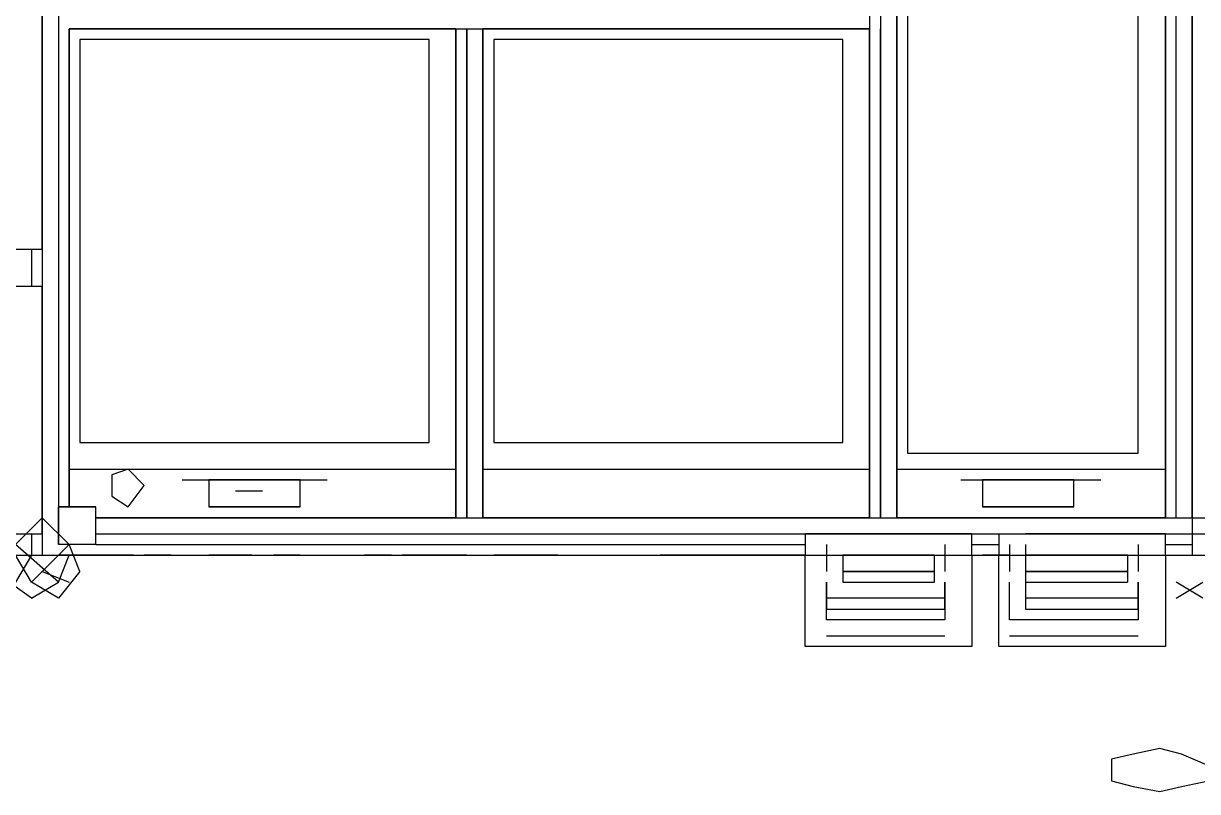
# Model space of a CAD drawing. Header units: millimetres. Extents: x 5 to 415, y 48 to 251.
# Drawn here: x 263.411 to 267.264, y 190.712 to 193.234 of the extents above; entities that cross this region are included whole.
import ezdxf

# ---------------------------------------------------------------- set-up
doc = ezdxf.new("R2010")
doc.units = ezdxf.units.MM
doc.layers.add('P', color=7, linetype='Continuous')

msp = doc.modelspace()

# ---------------------------------------------------------------- linework, layer by layer
at = {"layer": 'P'}
for points in [[(263.472, 194.874), (263.472, 191.611)], [(263.472, 194.874), (263.472, 191.611)], [(263.472, 194.874), (263.472, 191.611)], [(263.472, 194.874), (263.472, 191.611)], [(263.472, 194.874), (263.472, 191.611)], [(263.472, 194.874), (263.472, 191.611)], [(263.525, 194.874), (263.525, 191.611)], [(263.525, 194.874), (263.525, 191.647)], [(263.525, 194.874), (263.525, 191.647)], [(263.525, 194.874), (263.525, 191.611)], [(263.525, 194.874), (263.525, 191.647)], [(263.525, 194.874), (263.525, 191.611)], [(263.525, 194.874), (263.525, 191.647)], [(263.525, 194.874), (263.525, 191.647)], [(263.525, 194.874), (263.525, 191.611)], [(263.525, 194.874), (263.525, 191.647)], [(263.525, 194.874), (263.525, 191.611)], [(263.525, 194.874), (263.525, 191.647)], [(263.525, 194.874), (263.525, 191.647)], [(263.525, 194.874), (263.525, 191.611)], [(263.525, 194.874), (263.525, 191.647)], [(266.224, 194.874), (266.224, 191.611)], [(266.224, 194.874), (266.224, 191.611)], [(266.224, 194.874), (266.224, 191.611)], [(266.224, 194.874), (266.224, 191.611)], [(266.224, 194.874), (266.224, 191.611)], [(266.224, 194.874), (266.224, 191.611)], [(266.224, 194.874), (266.224, 191.611)], [(266.224, 194.874), (266.224, 191.611)], [(266.224, 194.874), (266.224, 191.611)], [(266.224, 194.874), (266.224, 191.611)], [(266.224, 194.874), (266.224, 191.611)], [(266.224, 194.874), (266.224, 191.611)], [(266.224, 194.874), (266.224, 191.611)], [(266.224, 194.874), (266.224, 191.611)], [(266.224, 194.874), (266.224, 191.611)], [(267.247, 194.874), (267.247, 191.611)], [(267.247, 194.874), (267.247, 191.611)], [(267.247, 194.874), (267.247, 191.611)], [(267.247, 194.874), (267.247, 191.611)], [(267.247, 194.874), (267.247, 191.611)], [(267.247, 194.874), (267.247, 191.611)], [(266.224, 193.887), (266.224, 191.611)], [(266.224, 193.887), (266.224, 191.611)], [(266.224, 193.887), (266.224, 191.611)], [(266.277, 193.887), (266.277, 191.611)], [(266.277, 193.887), (266.277, 191.611)], [(266.277, 191.611), (266.277, 193.887)], [(266.277, 193.887), (266.277, 191.611)], [(266.277, 193.887), (266.277, 191.611)], [(266.277, 191.611), (266.277, 193.887)], [(266.277, 193.887), (266.277, 191.611)], [(266.277, 193.887), (266.277, 191.611)], [(266.277, 191.611), (266.277, 193.887)], [(267.159, 191.611), (267.159, 193.887)], [(267.159, 191.611), (267.159, 193.887)], [(267.159, 193.887), (267.159, 191.611)], [(267.159, 191.611), (267.159, 193.887)], [(267.159, 191.611), (267.159, 193.887)], [(267.159, 193.887), (267.159, 191.611)], [(267.159, 191.611), (267.159, 193.887)], [(267.159, 191.611), (267.159, 193.887)], [(267.159, 193.887), (267.159, 191.611)], [(267.194, 191.611), (267.194, 193.887)], [(267.194, 191.611), (267.194, 193.887)], [(267.194, 191.611), (267.194, 193.887)], [(267.194, 191.611), (267.194, 193.887)], [(267.194, 191.611), (267.194, 193.887)], [(267.194, 191.611), (267.194, 193.887)], [(267.194, 191.611), (267.194, 193.887)], [(267.194, 191.611), (267.194, 193.887)], [(267.194, 191.611), (267.194, 193.887)], [(267.194, 191.611), (267.194, 193.887)], [(267.194, 191.611), (267.194, 193.887)], [(267.194, 191.611), (267.194, 193.887)], [(267.194, 191.611), (267.194, 193.887)], [(267.194, 191.611), (267.194, 193.887)], [(267.194, 191.611), (267.194, 193.887)], [(267.194, 191.611), (267.194, 193.887)], [(267.194, 191.611), (267.194, 193.887)], [(267.194, 191.611), (267.194, 193.887)], [(267.247, 193.887), (267.247, 191.611)], [(267.247, 191.611), (267.247, 193.887)], [(267.247, 193.887), (267.247, 191.611)], [(267.247, 191.611), (267.247, 193.887)], [(267.247, 193.887), (267.247, 191.611)], [(267.247, 191.611), (267.247, 193.887)], [(266.277, 193.675), (266.277, 191.77)], [(266.277, 193.675), (266.277, 191.77)], [(266.277, 193.675), (266.277, 191.77)], [(267.159, 191.77), (267.159, 193.675)], [(267.159, 191.77), (267.159, 193.675)], [(267.159, 191.77), (267.159, 193.675)], [(266.312, 193.64), (266.312, 191.823)], [(266.312, 193.64), (266.312, 191.823)], [(266.312, 193.64), (266.312, 191.823)], [(267.07, 191.823), (267.07, 193.64)], [(267.07, 191.823), (267.07, 193.64)], [(267.07, 191.823), (267.07, 193.64)], [(263.472, 193.34), (263.472, 191.488)], [(263.472, 193.34), (263.472, 191.488)], [(263.472, 193.34), (263.472, 191.488)], [(263.472, 193.34), (263.472, 191.488)], [(263.472, 193.34), (263.472, 191.488)], [(263.472, 193.34), (263.472, 191.488)], [(263.525, 193.34), (263.525, 193.216)], [(263.525, 193.34), (263.525, 193.216)], [(263.525, 193.34), (263.525, 193.216)], [(266.188, 193.34), (266.188, 193.216)], [(266.188, 193.34), (266.188, 193.216)], [(266.188, 193.34), (266.188, 193.216)], [(266.188, 193.34), (266.188, 193.216)], [(266.188, 193.34), (266.188, 193.216)], [(266.188, 193.34), (266.188, 193.216)], [(263.472, 192.493), (263.472, 193.305)], [(263.472, 192.493), (263.472, 193.305)], [(263.472, 192.493), (263.472, 193.305)], [(263.525, 193.216), (263.525, 191.647)], [(263.525, 193.216), (263.525, 191.647)], [(263.525, 193.216), (263.525, 191.647)], [(264.83, 193.216), (263.56, 193.216)], [(264.83, 193.216), (263.56, 193.216)], [(263.56, 193.216), (263.56, 191.647)], [(263.56, 193.216), (264.83, 193.216)], [(263.56, 193.216), (263.56, 191.77)], [(264.83, 193.216), (263.56, 193.216)], [(263.56, 193.216), (263.56, 191.647)], [(263.56, 191.647), (263.56, 193.216)], [(264.83, 193.216), (263.56, 193.216)], [(264.83, 193.216), (263.56, 193.216)], [(263.56, 193.216), (263.56, 191.647)], [(263.56, 193.216), (264.83, 193.216)], [(263.56, 193.216), (263.56, 191.77)], [(264.83, 193.216), (263.56, 193.216)], [(263.56, 193.216), (263.56, 191.647)], [(263.56, 191.647), (263.56, 193.216)], [(264.83, 193.216), (263.56, 193.216)], [(264.83, 193.216), (263.56, 193.216)], [(263.56, 193.216), (263.56, 191.647)], [(263.56, 193.216), (264.83, 193.216)], [(263.56, 193.216), (263.56, 191.77)], [(264.83, 193.216), (263.56, 193.216)], [(263.56, 193.216), (263.56, 191.647)], [(263.56, 191.647), (263.56, 193.216)], [(264.83, 191.611), (264.83, 193.216)], [(264.83, 191.611), (264.83, 193.216)], [(264.83, 191.611), (264.83, 193.216)], [(264.83, 193.216), (264.83, 191.611)], [(264.83, 191.77), (264.83, 193.216)], [(264.83, 193.216), (264.918, 193.216)], [(264.83, 191.611), (264.83, 193.216)], [(264.83, 191.611), (264.83, 193.216)], [(264.83, 191.611), (264.83, 193.216)], [(264.83, 193.216), (264.83, 191.611)], [(264.83, 191.77), (264.83, 193.216)], [(264.83, 193.216), (264.918, 193.216)], [(264.83, 191.611), (264.83, 193.216)], [(264.83, 191.611), (264.83, 193.216)], [(264.83, 191.611), (264.83, 193.216)], [(264.83, 193.216), (264.83, 191.611)], [(264.83, 191.77), (264.83, 193.216)], [(264.83, 193.216), (264.918, 193.216)], [(264.866, 193.216), (264.866, 191.611)], [(264.866, 191.611), (264.866, 193.216)], [(264.866, 191.611), (264.866, 193.216)], [(264.866, 191.611), (264.866, 193.216)], [(264.866, 191.611), (264.866, 193.216)], [(264.866, 191.611), (264.866, 193.216)], [(264.866, 193.216), (264.866, 191.611)], [(264.866, 191.611), (264.866, 193.216)], [(264.866, 191.611), (264.866, 193.216)], [(264.866, 191.611), (264.866, 193.216)], [(264.866, 191.611), (264.866, 193.216)], [(264.866, 191.611), (264.866, 193.216)], [(264.866, 193.216), (264.866, 191.611)], [(264.866, 191.611), (264.866, 193.216)], [(264.866, 191.611), (264.866, 193.216)], [(264.866, 191.611), (264.866, 193.216)], [(264.866, 191.611), (264.866, 193.216)], [(264.866, 191.611), (264.866, 193.216)], [(266.188, 193.216), (264.918, 193.216)], [(264.918, 193.216), (264.918, 191.611)], [(264.918, 193.216), (264.918, 191.611)], [(266.188, 193.216), (264.918, 193.216)], [(264.918, 193.216), (266.188, 193.216)], [(264.918, 191.611), (264.918, 193.216)], [(264.918, 193.216), (264.918, 191.77)], [(266.188, 193.216), (264.918, 193.216)], [(266.188, 193.216), (264.918, 193.216)], [(264.918, 193.216), (264.918, 191.611)], [(264.918, 193.216), (264.918, 191.611)], [(266.188, 193.216), (264.918, 193.216)], [(264.918, 193.216), (266.188, 193.216)], [(264.918, 191.611), (264.918, 193.216)], [(264.918, 193.216), (264.918, 191.77)], [(266.188, 193.216), (264.918, 193.216)], [(266.188, 193.216), (264.918, 193.216)], [(264.918, 193.216), (264.918, 191.611)], [(264.918, 193.216), (264.918, 191.611)], [(266.188, 193.216), (264.918, 193.216)], [(264.918, 193.216), (266.188, 193.216)], [(264.918, 191.611), (264.918, 193.216)], [(264.918, 193.216), (264.918, 191.77)], [(266.188, 193.216), (264.918, 193.216)], [(266.188, 191.611), (266.188, 193.216)], [(266.188, 191.611), (266.188, 193.216)], [(266.188, 193.216), (266.188, 191.611)], [(266.188, 191.77), (266.188, 193.216)], [(266.188, 191.611), (266.188, 193.216)], [(266.188, 191.611), (266.188, 193.216)], [(266.188, 193.216), (266.188, 191.611)], [(266.188, 191.77), (266.188, 193.216)], [(266.188, 191.611), (266.188, 193.216)], [(266.188, 191.611), (266.188, 193.216)], [(266.188, 193.216), (266.188, 191.611)], [(266.188, 191.77), (266.188, 193.216)], [(266.224, 191.611), (266.224, 193.216)], [(266.224, 191.611), (266.224, 193.216)], [(266.224, 191.611), (266.224, 193.216)], [(263.596, 193.181), (263.596, 191.858)], [(264.742, 193.181), (263.596, 193.181)], [(263.596, 193.181), (263.596, 191.858)], [(264.742, 193.181), (263.596, 193.181)], [(263.596, 193.181), (263.596, 191.858)], [(264.742, 193.181), (263.596, 193.181)], [(264.742, 191.858), (264.742, 193.181)], [(264.742, 191.858), (264.742, 193.181)], [(264.742, 191.858), (264.742, 193.181)], [(266.1, 193.181), (264.954, 193.181)], [(264.954, 193.181), (264.954, 191.858)], [(266.1, 193.181), (264.954, 193.181)], [(264.954, 193.181), (264.954, 191.858)], [(266.1, 193.181), (264.954, 193.181)], [(264.954, 193.181), (264.954, 191.858)], [(266.1, 191.858), (266.1, 193.181)], [(266.1, 191.858), (266.1, 193.181)], [(266.1, 191.858), (266.1, 193.181)], [(263.472, 193.005), (263.472, 192.881)], [(263.472, 193.005), (263.472, 192.881)], [(263.472, 193.005), (263.472, 192.881)], [(263.384, 192.493), (263.472, 192.493)], [(263.384, 192.493), (263.472, 192.493)], [(263.384, 192.493), (263.472, 192.493)], [(263.437, 192.493), (263.437, 192.37)], [(263.437, 192.493), (263.437, 192.37)], [(263.437, 192.493), (263.437, 192.37)], [(263.437, 192.493), (263.437, 192.37)], [(263.437, 192.493), (263.437, 192.37)], [(263.437, 192.493), (263.437, 192.37)], [(263.437, 192.493), (263.437, 192.37)], [(263.437, 192.493), (263.437, 192.37)], [(263.437, 192.493), (263.437, 192.37)], [(263.437, 192.493), (263.437, 192.37)], [(263.437, 192.493), (263.437, 192.37)], [(263.437, 192.493), (263.437, 192.37)], [(263.437, 192.493), (263.437, 192.37)], [(263.437, 192.493), (263.437, 192.37)], [(263.437, 192.493), (263.437, 192.37)], [(263.437, 192.493), (263.437, 192.37)], [(263.437, 192.493), (263.437, 192.37)], [(263.437, 192.493), (263.437, 192.37)], [(263.472, 192.37), (263.384, 192.37)], [(263.472, 192.37), (263.384, 192.37)], [(263.472, 192.37), (263.384, 192.37)], [(263.472, 191.558), (263.472, 192.37)], [(263.472, 191.558), (263.472, 192.37)], [(263.472, 191.558), (263.472, 192.37)], [(263.596, 191.858), (264.742, 191.858)], [(263.596, 191.858), (264.742, 191.858)], [(263.596, 191.858), (264.742, 191.858)], [(264.954, 191.858), (266.1, 191.858)], [(264.954, 191.858), (266.1, 191.858)], [(264.954, 191.858), (266.1, 191.858)], [(266.312, 191.823), (267.07, 191.823)], [(266.312, 191.823), (267.07, 191.823)], [(266.312, 191.823), (267.07, 191.823)], [(263.56, 191.77), (264.83, 191.77)], [(263.56, 191.77), (264.83, 191.77)], [(263.56, 191.77), (264.83, 191.77)], [(263.754, 191.77), (263.701, 191.752)], [(263.754, 191.77), (263.701, 191.752)], [(263.754, 191.77), (263.701, 191.752)], [(263.754, 191.77), (263.701, 191.752)], [(263.754, 191.77), (263.701, 191.752)], [(263.754, 191.77), (263.701, 191.752)], [(263.754, 191.77), (263.701, 191.752)], [(263.754, 191.77), (263.701, 191.752)], [(263.754, 191.77), (263.701, 191.752)], [(263.701, 191.752), (263.701, 191.682)], [(263.701, 191.752), (263.701, 191.682)], [(263.701, 191.752), (263.701, 191.682)], [(263.701, 191.752), (263.701, 191.682)], [(263.701, 191.752), (263.701, 191.682)], [(263.701, 191.752), (263.701, 191.682)], [(263.701, 191.752), (263.701, 191.682)], [(263.701, 191.752), (263.701, 191.682)], [(263.701, 191.752), (263.701, 191.682)], [(263.807, 191.717), (263.754, 191.77)], [(263.807, 191.717), (263.754, 191.77)], [(263.807, 191.717), (263.754, 191.77)], [(263.807, 191.717), (263.754, 191.77)], [(263.807, 191.717), (263.754, 191.77)], [(263.807, 191.717), (263.754, 191.77)], [(263.807, 191.717), (263.754, 191.77)], [(263.807, 191.717), (263.754, 191.77)], [(263.807, 191.717), (263.754, 191.77)], [(263.931, 191.77), (264.407, 191.77)], [(263.931, 191.77), (264.407, 191.77)], [(263.931, 191.77), (264.407, 191.77)], [(263.931, 191.77), (264.407, 191.77)], [(263.931, 191.77), (264.407, 191.77)], [(263.931, 191.77), (264.407, 191.77)], [(264.918, 191.77), (266.188, 191.77)], [(264.918, 191.77), (266.188, 191.77)], [(264.918, 191.77), (266.188, 191.77)], [(265.289, 191.77), (265.765, 191.77)], [(265.289, 191.77), (265.765, 191.77)], [(265.289, 191.77), (265.765, 191.77)], [(265.289, 191.77), (265.765, 191.77)], [(265.289, 191.77), (265.765, 191.77)], [(265.289, 191.77), (265.765, 191.77)], [(265.289, 191.77), (265.765, 191.77)], [(265.289, 191.77), (265.765, 191.77)], [(265.289, 191.77), (265.765, 191.77)], [(265.289, 191.77), (265.765, 191.77)], [(265.289, 191.77), (265.765, 191.77)], [(265.289, 191.77), (265.765, 191.77)], [(266.277, 191.77), (267.159, 191.77)], [(266.277, 191.77), (267.159, 191.77)], [(266.277, 191.77), (267.159, 191.77)], [(266.488, 191.77), (266.947, 191.77)], [(266.488, 191.77), (266.947, 191.77)], [(266.488, 191.77), (266.947, 191.77)], [(266.488, 191.77), (266.947, 191.77)], [(266.488, 191.77), (266.947, 191.77)], [(266.488, 191.77), (266.947, 191.77)], [(263.754, 191.647), (263.807, 191.717)], [(263.754, 191.647), (263.807, 191.717)], [(263.754, 191.647), (263.807, 191.717)], [(263.754, 191.647), (263.807, 191.717)], [(263.754, 191.647), (263.807, 191.717)], [(263.754, 191.647), (263.807, 191.717)], [(263.754, 191.647), (263.807, 191.717)], [(263.754, 191.647), (263.807, 191.717)], [(263.754, 191.647), (263.807, 191.717)], [(263.931, 191.735), (264.407, 191.735)], [(263.931, 191.735), (264.407, 191.735)], [(263.931, 191.735), (264.407, 191.735)], [(263.931, 191.735), (264.407, 191.735)], [(263.931, 191.735), (264.407, 191.735)], [(263.931, 191.735), (264.407, 191.735)], [(264.019, 191.735), (264.019, 191.647)], [(264.019, 191.735), (264.319, 191.735)], [(264.319, 191.735), (264.019, 191.735)], [(264.019, 191.735), (264.019, 191.647)], [(264.019, 191.735), (264.319, 191.735)], [(264.319, 191.735), (264.019, 191.735)], [(264.019, 191.735), (264.019, 191.647)], [(264.019, 191.735), (264.319, 191.735)], [(264.319, 191.735), (264.019, 191.735)], [(264.195, 191.735), (264.107, 191.735)], [(264.195, 191.735), (264.107, 191.735)], [(264.195, 191.735), (264.107, 191.735)], [(264.195, 191.735), (264.107, 191.735)], [(264.195, 191.735), (264.107, 191.735)], [(264.195, 191.735), (264.107, 191.735)], [(264.107, 191.699), (264.195, 191.699)], [(264.107, 191.699), (264.195, 191.699)], [(264.107, 191.699), (264.195, 191.699)], [(264.107, 191.699), (264.195, 191.699)], [(264.107, 191.699), (264.195, 191.699)], [(264.107, 191.699), (264.195, 191.699)], [(264.319, 191.647), (264.319, 191.735)], [(264.319, 191.647), (264.319, 191.735)], [(264.319, 191.647), (264.319, 191.735)], [(266.488, 191.735), (266.947, 191.735)], [(266.488, 191.735), (266.947, 191.735)], [(266.488, 191.735), (266.947, 191.735)], [(266.488, 191.735), (266.947, 191.735)], [(266.488, 191.735), (266.947, 191.735)], [(266.488, 191.735), (266.947, 191.735)], [(266.559, 191.735), (266.859, 191.735)], [(266.559, 191.735), (266.559, 191.647)], [(266.859, 191.735), (266.559, 191.735)], [(266.559, 191.735), (266.859, 191.735)], [(266.559, 191.735), (266.559, 191.647)], [(266.859, 191.735), (266.559, 191.735)], [(266.559, 191.735), (266.859, 191.735)], [(266.559, 191.735), (266.559, 191.647)], [(266.859, 191.735), (266.559, 191.735)], [(266.859, 191.647), (266.859, 191.735)], [(266.859, 191.647), (266.859, 191.735)], [(266.859, 191.647), (266.859, 191.735)], [(263.701, 191.682), (263.754, 191.647)], [(263.701, 191.682), (263.754, 191.647)], [(263.701, 191.682), (263.754, 191.647)], [(263.701, 191.682), (263.754, 191.647)], [(263.701, 191.682), (263.754, 191.647)], [(263.701, 191.682), (263.754, 191.647)], [(263.701, 191.682), (263.754, 191.647)], [(263.701, 191.682), (263.754, 191.647)], [(263.701, 191.682), (263.754, 191.647)], [(263.525, 191.647), (263.648, 191.647)], [(263.525, 191.647), (263.648, 191.647)], [(263.525, 191.523), (263.525, 191.647)], [(263.648, 191.647), (263.525, 191.647)], [(263.525, 191.647), (263.525, 191.523)], [(263.525, 191.523), (263.525, 191.647)], [(263.525, 191.647), (263.648, 191.647)], [(263.525, 191.647), (263.648, 191.647)], [(263.525, 191.523), (263.525, 191.647)], [(263.648, 191.647), (263.525, 191.647)], [(263.525, 191.647), (263.525, 191.523)], [(263.525, 191.523), (263.525, 191.647)], [(263.525, 191.647), (263.648, 191.647)], [(263.525, 191.647), (263.648, 191.647)], [(263.525, 191.523), (263.525, 191.647)], [(263.648, 191.647), (263.525, 191.647)], [(263.525, 191.647), (263.525, 191.523)], [(263.525, 191.523), (263.525, 191.647)], [(263.648, 191.523), (263.648, 191.647)], [(263.648, 191.523), (263.648, 191.647)], [(263.648, 191.523), (263.648, 191.647)], [(263.648, 191.523), (263.648, 191.647)], [(263.648, 191.523), (263.648, 191.647)], [(263.648, 191.523), (263.648, 191.647)], [(263.648, 191.523), (263.648, 191.647)], [(263.648, 191.523), (263.648, 191.647)], [(263.648, 191.523), (263.648, 191.647)], [(264.319, 191.647), (264.019, 191.647)], [(264.019, 191.647), (264.319, 191.647)], [(264.319, 191.647), (264.019, 191.647)], [(264.019, 191.647), (264.319, 191.647)], [(264.319, 191.647), (264.019, 191.647)], [(264.019, 191.647), (264.319, 191.647)], [(266.859, 191.647), (266.559, 191.647)], [(266.559, 191.647), (266.859, 191.647)], [(266.859, 191.647), (266.559, 191.647)], [(266.559, 191.647), (266.859, 191.647)], [(266.859, 191.647), (266.559, 191.647)], [(266.559, 191.647), (266.859, 191.647)], [(263.384, 191.523), (263.472, 191.611)], [(263.384, 191.523), (263.472, 191.611)], [(263.384, 191.523), (263.472, 191.611)], [(263.472, 191.611), (263.472, 191.488)], [(263.472, 191.611), (263.472, 191.488)], [(263.56, 191.523), (263.472, 191.611)], [(263.472, 191.611), (263.472, 191.488)], [(263.472, 191.611), (263.472, 191.488)], [(263.56, 191.523), (263.472, 191.611)], [(263.472, 191.611), (263.472, 191.488)], [(263.472, 191.611), (263.472, 191.488)], [(263.56, 191.523), (263.472, 191.611)], [(263.648, 191.611), (264.83, 191.611)], [(263.648, 191.611), (264.83, 191.611)], [(264.83, 191.611), (263.648, 191.611)], [(263.648, 191.611), (264.83, 191.611)], [(263.648, 191.611), (264.83, 191.611)], [(264.83, 191.611), (263.648, 191.611)], [(263.648, 191.611), (264.83, 191.611)], [(263.648, 191.611), (264.83, 191.611)], [(264.83, 191.611), (263.648, 191.611)], [(264.83, 191.611), (264.918, 191.611)], [(264.83, 191.611), (264.918, 191.611)], [(264.83, 191.611), (264.918, 191.611)], [(264.918, 191.611), (266.188, 191.611)], [(264.918, 191.611), (266.188, 191.611)], [(266.188, 191.611), (264.918, 191.611)], [(264.918, 191.611), (266.188, 191.611)], [(264.918, 191.611), (266.188, 191.611)], [(266.188, 191.611), (264.918, 191.611)], [(264.918, 191.611), (266.188, 191.611)], [(264.918, 191.611), (266.188, 191.611)], [(266.188, 191.611), (264.918, 191.611)], [(266.188, 191.611), (266.277, 191.611)], [(266.188, 191.611), (266.277, 191.611)], [(266.188, 191.611), (266.277, 191.611)], [(266.277, 191.611), (267.159, 191.611)], [(266.277, 191.611), (267.159, 191.611)], [(267.159, 191.611), (266.277, 191.611)], [(266.277, 191.611), (267.159, 191.611)], [(266.277, 191.611), (267.159, 191.611)], [(267.159, 191.611), (266.277, 191.611)], [(266.277, 191.611), (267.159, 191.611)], [(266.277, 191.611), (267.159, 191.611)], [(267.159, 191.611), (266.277, 191.611)], [(267.159, 191.611), (267.247, 191.611)], [(267.159, 191.611), (267.247, 191.611)], [(267.159, 191.611), (267.247, 191.611)], [(267.247, 191.611), (267.247, 191.488)], [(267.247, 191.611), (267.247, 191.488)], [(267.247, 191.611), (267.247, 191.488)], [(267.247, 191.611), (267.335, 191.611)], [(267.247, 191.611), (267.247, 191.488)], [(267.247, 191.611), (267.247, 191.488)], [(267.247, 191.611), (267.247, 191.488)], [(267.247, 191.611), (267.335, 191.611)], [(267.247, 191.611), (267.247, 191.488)], [(267.247, 191.611), (267.247, 191.488)], [(267.247, 191.611), (267.247, 191.488)], [(267.247, 191.611), (267.335, 191.611)], [(263.384, 191.558), (263.472, 191.558)], [(263.384, 191.558), (263.472, 191.558)], [(263.384, 191.558), (263.472, 191.558)], [(263.437, 191.558), (263.437, 191.488)], [(263.437, 191.558), (263.437, 191.488)], [(263.437, 191.558), (263.437, 191.488)], [(263.437, 191.558), (263.437, 191.488)], [(263.437, 191.558), (263.437, 191.488)], [(263.437, 191.558), (263.437, 191.488)], [(263.437, 191.558), (263.437, 191.488)], [(263.437, 191.558), (263.437, 191.488)], [(263.437, 191.558), (263.437, 191.488)], [(263.437, 191.558), (263.437, 191.488)], [(263.437, 191.558), (263.437, 191.488)], [(263.437, 191.558), (263.437, 191.488)], [(263.437, 191.558), (263.437, 191.488)], [(263.437, 191.558), (263.437, 191.488)], [(263.437, 191.558), (263.437, 191.488)], [(263.437, 191.558), (263.437, 191.488)], [(263.437, 191.558), (263.437, 191.488)], [(263.437, 191.558), (263.437, 191.488)], [(263.648, 191.558), (264.83, 191.558)], [(263.648, 191.558), (264.83, 191.558)], [(263.648, 191.558), (264.83, 191.558)], [(264.83, 191.558), (264.918, 191.558)], [(264.83, 191.558), (264.918, 191.558)], [(264.83, 191.558), (264.918, 191.558)], [(264.83, 191.558), (264.918, 191.558)], [(264.83, 191.558), (264.918, 191.558)], [(264.83, 191.558), (264.918, 191.558)], [(264.83, 191.558), (264.918, 191.558)], [(264.83, 191.558), (264.918, 191.558)], [(264.83, 191.558), (264.918, 191.558)], [(264.83, 191.558), (264.918, 191.558)], [(264.83, 191.558), (264.918, 191.558)], [(264.83, 191.558), (264.918, 191.558)], [(264.83, 191.558), (264.918, 191.558)], [(264.83, 191.558), (264.918, 191.558)], [(264.83, 191.558), (264.918, 191.558)], [(264.918, 191.558), (266.188, 191.558)], [(264.918, 191.558), (266.188, 191.558)], [(264.918, 191.558), (266.188, 191.558)], [(265.977, 191.558), (265.977, 191.488)], [(266.047, 191.558), (265.977, 191.558)], [(265.977, 191.558), (265.977, 191.488)], [(266.047, 191.558), (265.977, 191.558)], [(265.977, 191.558), (265.977, 191.488)], [(266.047, 191.558), (265.977, 191.558)], [(266.435, 191.558), (266.047, 191.558)], [(266.435, 191.558), (266.047, 191.558)], [(266.435, 191.558), (266.047, 191.558)], [(266.188, 191.558), (266.277, 191.558)], [(266.188, 191.558), (266.277, 191.558)], [(266.188, 191.558), (266.277, 191.558)], [(266.188, 191.558), (266.277, 191.558)], [(266.188, 191.558), (266.277, 191.558)], [(266.188, 191.558), (266.277, 191.558)], [(266.188, 191.558), (266.277, 191.558)], [(266.188, 191.558), (266.277, 191.558)], [(266.188, 191.558), (266.277, 191.558)], [(266.188, 191.558), (266.277, 191.558)], [(266.188, 191.558), (266.277, 191.558)], [(266.188, 191.558), (266.277, 191.558)], [(266.188, 191.558), (266.277, 191.558)], [(266.188, 191.558), (266.277, 191.558)], [(266.188, 191.558), (266.277, 191.558)], [(266.277, 191.558), (267.159, 191.558)], [(266.277, 191.558), (267.159, 191.558)], [(266.277, 191.558), (267.159, 191.558)], [(266.524, 191.558), (266.435, 191.558)], [(266.524, 191.558), (266.435, 191.558)], [(266.524, 191.558), (266.435, 191.558)], [(266.524, 191.488), (266.524, 191.558)], [(266.524, 191.488), (266.524, 191.558)], [(266.524, 191.488), (266.524, 191.558)], [(266.612, 191.558), (266.612, 191.488)], [(266.612, 191.558), (266.612, 191.488)], [(266.612, 191.558), (266.612, 191.488)], [(267.07, 191.558), (266.7, 191.558)], [(267.07, 191.558), (266.7, 191.558)], [(267.07, 191.558), (266.7, 191.558)], [(267.159, 191.558), (267.07, 191.558)], [(267.159, 191.558), (267.07, 191.558)], [(267.159, 191.558), (267.07, 191.558)], [(267.159, 191.558), (267.247, 191.558)], [(267.159, 191.558), (267.247, 191.558)], [(267.159, 191.558), (267.247, 191.558)], [(267.159, 191.558), (267.247, 191.558)], [(267.159, 191.558), (267.247, 191.558)], [(267.159, 191.488), (267.159, 191.558)], [(267.159, 191.558), (267.247, 191.558)], [(267.159, 191.558), (267.247, 191.558)], [(267.159, 191.558), (267.247, 191.558)], [(267.159, 191.558), (267.247, 191.558)], [(267.159, 191.558), (267.247, 191.558)], [(267.159, 191.488), (267.159, 191.558)], [(267.159, 191.558), (267.247, 191.558)], [(267.159, 191.558), (267.247, 191.558)], [(267.159, 191.558), (267.247, 191.558)], [(267.159, 191.558), (267.247, 191.558)], [(267.159, 191.558), (267.247, 191.558)], [(267.159, 191.488), (267.159, 191.558)], [(267.247, 191.558), (267.335, 191.558)], [(267.247, 191.558), (267.335, 191.558)], [(267.247, 191.558), (267.335, 191.558)], [(267.247, 191.558), (267.335, 191.558)], [(267.247, 191.558), (267.335, 191.558)], [(267.247, 191.558), (267.335, 191.558)], [(267.247, 191.558), (267.335, 191.558)], [(267.247, 191.558), (267.335, 191.558)], [(267.247, 191.558), (267.335, 191.558)], [(267.247, 191.558), (267.335, 191.558)], [(267.247, 191.558), (267.335, 191.558)], [(267.247, 191.558), (267.335, 191.558)], [(267.247, 191.558), (267.335, 191.558)], [(267.247, 191.558), (267.335, 191.558)], [(267.247, 191.558), (267.335, 191.558)], [(263.525, 191.4), (263.384, 191.523)], [(263.525, 191.4), (263.384, 191.523)], [(263.525, 191.4), (263.384, 191.523)], [(263.525, 191.4), (263.384, 191.523)], [(263.525, 191.4), (263.384, 191.523)], [(263.525, 191.4), (263.384, 191.523)], [(263.56, 191.523), (263.437, 191.4)], [(263.56, 191.523), (263.437, 191.4)], [(263.56, 191.523), (263.437, 191.4)], [(263.56, 191.523), (263.437, 191.4)], [(263.56, 191.523), (263.437, 191.4)], [(263.56, 191.523), (263.437, 191.4)], [(263.648, 191.523), (263.525, 191.523)], [(263.648, 191.523), (263.525, 191.523)], [(263.648, 191.523), (263.525, 191.523)], [(263.648, 191.523), (263.525, 191.523)], [(263.648, 191.523), (263.525, 191.523)], [(263.648, 191.523), (263.525, 191.523)], [(263.648, 191.523), (263.525, 191.523)], [(263.648, 191.523), (263.525, 191.523)], [(263.648, 191.523), (263.525, 191.523)], [(263.596, 191.435), (263.56, 191.523)], [(263.596, 191.435), (263.56, 191.523)], [(263.596, 191.435), (263.56, 191.523)], [(263.648, 191.523), (265.977, 191.523)], [(263.648, 191.523), (265.977, 191.523)], [(263.648, 191.523), (265.977, 191.523)], [(263.648, 191.523), (265.977, 191.523)], [(263.648, 191.523), (265.977, 191.523)], [(263.648, 191.523), (265.977, 191.523)], [(263.648, 191.523), (265.977, 191.523)], [(263.648, 191.523), (265.977, 191.523)], [(263.648, 191.523), (265.977, 191.523)], [(263.648, 191.523), (265.977, 191.523)], [(263.648, 191.523), (265.977, 191.523)], [(263.648, 191.523), (265.977, 191.523)], [(263.648, 191.523), (265.977, 191.523)], [(263.648, 191.523), (265.977, 191.523)], [(263.648, 191.523), (265.977, 191.523)], [(266.047, 191.523), (266.047, 191.435)], [(266.047, 191.523), (266.047, 191.435)], [(266.047, 191.523), (266.047, 191.435)], [(266.047, 191.523), (266.047, 191.435)], [(266.047, 191.523), (266.047, 191.435)], [(266.047, 191.523), (266.047, 191.435)], [(266.435, 191.523), (266.435, 191.435)], [(266.435, 191.523), (266.435, 191.435)], [(266.435, 191.523), (266.435, 191.435)], [(266.435, 191.523), (266.435, 191.435)], [(266.435, 191.523), (266.435, 191.435)], [(266.435, 191.523), (266.435, 191.435)], [(266.524, 191.523), (266.612, 191.523)], [(266.524, 191.523), (266.612, 191.523)], [(266.524, 191.523), (266.612, 191.523)], [(266.524, 191.523), (266.612, 191.523)], [(266.524, 191.523), (266.612, 191.523)], [(266.524, 191.523), (266.612, 191.523)], [(266.524, 191.523), (266.612, 191.523)], [(266.524, 191.523), (266.612, 191.523)], [(266.524, 191.523), (266.612, 191.523)], [(266.524, 191.523), (266.612, 191.523)], [(266.524, 191.523), (266.612, 191.523)], [(266.524, 191.523), (266.612, 191.523)], [(266.524, 191.523), (266.612, 191.523)], [(266.524, 191.523), (266.612, 191.523)], [(266.524, 191.523), (266.612, 191.523)], [(266.647, 191.523), (266.647, 191.435)], [(266.647, 191.523), (266.647, 191.435)], [(266.647, 191.523), (266.647, 191.435)], [(266.7, 191.523), (266.7, 191.435)], [(266.7, 191.523), (266.7, 191.435)], [(266.7, 191.523), (266.7, 191.435)], [(267.07, 191.523), (267.07, 191.435)], [(267.07, 191.523), (267.07, 191.435)], [(267.07, 191.523), (267.07, 191.435)], [(267.07, 191.523), (267.07, 191.435)], [(267.07, 191.523), (267.07, 191.435)], [(267.07, 191.523), (267.07, 191.435)], [(267.159, 191.523), (267.247, 191.523)], [(267.159, 191.523), (267.247, 191.523)], [(267.159, 191.523), (267.247, 191.523)], [(267.159, 191.523), (267.247, 191.523)], [(267.159, 191.523), (267.247, 191.523)], [(267.159, 191.523), (267.247, 191.523)], [(267.159, 191.523), (267.247, 191.523)], [(267.159, 191.523), (267.247, 191.523)], [(267.159, 191.523), (267.247, 191.523)], [(267.159, 191.523), (267.247, 191.523)], [(267.159, 191.523), (267.247, 191.523)], [(267.159, 191.523), (267.247, 191.523)], [(267.159, 191.523), (267.247, 191.523)], [(267.159, 191.523), (267.247, 191.523)], [(267.159, 191.523), (267.247, 191.523)], [(259.927, 191.488), (281.887, 191.488)], [(259.927, 191.488), (281.887, 191.488)], [(259.927, 191.488), (281.887, 191.488)], [(263.437, 191.488), (263.384, 191.4)], [(263.437, 191.4), (263.384, 191.488)], [(263.437, 191.488), (263.384, 191.4)], [(263.437, 191.4), (263.384, 191.488)], [(263.437, 191.488), (263.384, 191.4)], [(263.437, 191.4), (263.384, 191.488)], [(263.648, 191.488), (263.525, 191.488)], [(263.525, 191.488), (263.648, 191.488)], [(263.525, 191.4), (263.56, 191.488)], [(263.648, 191.488), (263.525, 191.488)], [(263.525, 191.488), (263.648, 191.488)], [(263.525, 191.4), (263.56, 191.488)], [(263.648, 191.488), (263.525, 191.488)], [(263.525, 191.488), (263.648, 191.488)], [(263.525, 191.4), (263.56, 191.488)], [(263.648, 191.488), (265.977, 191.488)], [(263.772, 191.488), (263.648, 191.488)], [(263.648, 191.488), (265.977, 191.488)], [(263.648, 191.488), (265.977, 191.488)], [(263.772, 191.488), (263.648, 191.488)], [(263.648, 191.488), (265.977, 191.488)], [(263.648, 191.488), (265.977, 191.488)], [(263.772, 191.488), (263.648, 191.488)], [(263.648, 191.488), (265.977, 191.488)], [(263.895, 191.488), (263.807, 191.488)], [(263.895, 191.488), (263.807, 191.488)], [(263.895, 191.488), (263.807, 191.488)], [(264.16, 191.488), (264.019, 191.488)], [(264.16, 191.488), (264.019, 191.488)], [(264.16, 191.488), (264.019, 191.488)], [(264.319, 191.488), (264.231, 191.488)], [(264.319, 191.488), (264.231, 191.488)], [(264.319, 191.488), (264.231, 191.488)], [(264.619, 191.488), (264.53, 191.488)], [(264.619, 191.488), (264.53, 191.488)], [(264.619, 191.488), (264.53, 191.488)], [(264.654, 191.488), (264.866, 191.488)], [(264.866, 191.488), (264.654, 191.488)], [(264.654, 191.488), (264.866, 191.488)], [(264.866, 191.488), (264.654, 191.488)], [(264.654, 191.488), (264.866, 191.488)], [(264.866, 191.488), (264.654, 191.488)], [(264.954, 191.488), (265.165, 191.488)], [(265.165, 191.488), (264.954, 191.488)], [(264.954, 191.488), (265.165, 191.488)], [(265.165, 191.488), (264.954, 191.488)], [(264.954, 191.488), (265.165, 191.488)], [(265.165, 191.488), (264.954, 191.488)], [(265.501, 191.488), (265.712, 191.488)], [(265.712, 191.488), (265.501, 191.488)], [(265.501, 191.488), (265.712, 191.488)], [(265.712, 191.488), (265.501, 191.488)], [(265.501, 191.488), (265.712, 191.488)], [(265.712, 191.488), (265.501, 191.488)], [(265.8, 191.488), (265.712, 191.488)], [(265.8, 191.488), (265.712, 191.488)], [(265.8, 191.488), (265.712, 191.488)], [(265.8, 191.488), (265.977, 191.488)], [(265.977, 191.488), (265.8, 191.488)], [(265.8, 191.488), (265.977, 191.488)], [(265.977, 191.488), (265.8, 191.488)], [(265.8, 191.488), (265.977, 191.488)], [(265.977, 191.488), (265.8, 191.488)], [(265.977, 191.188), (265.977, 191.488)], [(265.977, 191.488), (266.047, 191.488)], [(265.977, 191.488), (266.047, 191.488)], [(265.977, 191.188), (265.977, 191.488)], [(265.977, 191.488), (266.047, 191.488)], [(265.977, 191.488), (266.047, 191.488)], [(265.977, 191.188), (265.977, 191.488)], [(265.977, 191.488), (266.047, 191.488)], [(265.977, 191.488), (266.047, 191.488)], [(266.4, 191.488), (266.1, 191.488)], [(266.1, 191.488), (266.4, 191.488)], [(266.1, 191.488), (266.1, 191.4)], [(266.1, 191.488), (266.4, 191.488)], [(266.4, 191.488), (266.1, 191.488)], [(266.4, 191.488), (266.1, 191.488)], [(266.1, 191.488), (266.4, 191.488)], [(266.1, 191.488), (266.1, 191.4)], [(266.1, 191.488), (266.4, 191.488)], [(266.4, 191.488), (266.1, 191.488)], [(266.4, 191.488), (266.1, 191.488)], [(266.1, 191.488), (266.4, 191.488)], [(266.1, 191.488), (266.1, 191.4)], [(266.1, 191.488), (266.4, 191.488)], [(266.4, 191.488), (266.1, 191.488)], [(266.4, 191.488), (266.4, 191.4)], [(266.4, 191.488), (266.4, 191.4)], [(266.4, 191.488), (266.4, 191.4)], [(266.435, 191.488), (266.524, 191.488)], [(266.435, 191.488), (266.524, 191.488)], [(266.435, 191.488), (266.524, 191.488)], [(266.435, 191.488), (266.524, 191.488)], [(266.435, 191.488), (266.524, 191.488)], [(266.435, 191.488), (266.524, 191.488)], [(266.524, 191.488), (266.612, 191.488)], [(266.524, 191.488), (266.524, 191.188)], [(266.524, 191.488), (266.612, 191.488)], [(266.524, 191.488), (266.612, 191.488)], [(266.524, 191.488), (266.524, 191.188)], [(266.524, 191.488), (266.612, 191.488)], [(266.524, 191.488), (266.612, 191.488)], [(266.524, 191.488), (266.524, 191.188)], [(266.524, 191.488), (266.612, 191.488)], [(266.647, 191.488), (266.559, 191.488)], [(266.647, 191.488), (266.559, 191.488)], [(266.647, 191.488), (266.559, 191.488)], [(266.612, 191.188), (266.612, 191.488)], [(266.612, 191.188), (266.612, 191.488)], [(266.612, 191.188), (266.612, 191.488)], [(267.035, 191.488), (266.7, 191.488)], [(266.7, 191.488), (267.035, 191.488)], [(266.7, 191.488), (266.7, 191.4)], [(266.7, 191.488), (267.035, 191.488)], [(267.035, 191.488), (266.7, 191.488)], [(267.035, 191.488), (266.7, 191.488)], [(266.7, 191.488), (267.035, 191.488)], [(266.7, 191.488), (266.7, 191.4)], [(266.7, 191.488), (267.035, 191.488)], [(267.035, 191.488), (266.7, 191.488)], [(267.035, 191.488), (266.7, 191.488)], [(266.7, 191.488), (267.035, 191.488)], [(266.7, 191.488), (266.7, 191.4)], [(266.7, 191.488), (267.035, 191.488)], [(267.035, 191.488), (266.7, 191.488)], [(266.859, 191.488), (266.771, 191.488)], [(266.859, 191.488), (266.771, 191.488)], [(266.859, 191.488), (266.771, 191.488)], [(267.035, 191.488), (266.947, 191.488)], [(267.035, 191.488), (266.947, 191.488)], [(267.035, 191.488), (266.947, 191.488)], [(267.035, 191.488), (267.035, 191.4)], [(267.035, 191.488), (267.035, 191.4)], [(267.035, 191.488), (267.035, 191.4)], [(267.07, 191.488), (267.159, 191.488)], [(267.07, 191.488), (267.159, 191.488)], [(267.07, 191.488), (267.159, 191.488)], [(267.07, 191.488), (267.159, 191.488)], [(267.07, 191.488), (267.159, 191.488)], [(267.07, 191.488), (267.159, 191.488)], [(267.159, 191.488), (267.247, 191.488)], [(267.159, 191.488), (267.159, 191.188)], [(267.159, 191.488), (267.247, 191.488)], [(267.159, 191.488), (267.247, 191.488)], [(267.159, 191.488), (267.159, 191.188)], [(267.159, 191.488), (267.247, 191.488)], [(267.159, 191.488), (267.247, 191.488)], [(267.159, 191.488), (267.159, 191.188)], [(267.159, 191.488), (267.247, 191.488)], [(263.437, 191.347), (263.313, 191.435)], [(263.437, 191.347), (263.313, 191.435)], [(263.437, 191.347), (263.313, 191.435)], [(263.472, 191.435), (263.56, 191.4)], [(263.472, 191.435), (263.56, 191.4)], [(263.472, 191.435), (263.56, 191.4)], [(263.596, 191.435), (263.525, 191.347)], [(263.596, 191.435), (263.525, 191.347)], [(263.596, 191.435), (263.525, 191.347)], [(266.4, 191.435), (266.1, 191.435)], [(266.4, 191.435), (266.1, 191.435)], [(266.1, 191.435), (266.4, 191.435)], [(266.4, 191.435), (266.1, 191.435)], [(266.4, 191.435), (266.1, 191.435)], [(266.1, 191.435), (266.4, 191.435)], [(266.4, 191.435), (266.1, 191.435)], [(266.4, 191.435), (266.1, 191.435)], [(266.1, 191.435), (266.4, 191.435)], [(267.035, 191.435), (266.7, 191.435)], [(267.035, 191.435), (266.7, 191.435)], [(266.7, 191.435), (267.035, 191.435)], [(267.035, 191.435), (266.7, 191.435)], [(267.035, 191.435), (266.7, 191.435)], [(266.7, 191.435), (267.035, 191.435)], [(267.035, 191.435), (266.7, 191.435)], [(267.035, 191.435), (266.7, 191.435)], [(266.7, 191.435), (267.035, 191.435)], [(263.437, 191.347), (263.525, 191.4)], [(263.525, 191.347), (263.437, 191.4)], [(263.437, 191.347), (263.525, 191.4)], [(263.525, 191.347), (263.437, 191.4)], [(263.437, 191.347), (263.525, 191.4)], [(263.525, 191.347), (263.437, 191.4)], [(266.047, 191.276), (266.047, 191.4)], [(266.047, 191.4), (266.047, 191.311)], [(266.047, 191.276), (266.047, 191.4)], [(266.047, 191.4), (266.047, 191.311)], [(266.047, 191.276), (266.047, 191.4)], [(266.047, 191.4), (266.047, 191.311)], [(266.1, 191.4), (266.4, 191.4)], [(266.1, 191.4), (266.4, 191.4)], [(266.1, 191.4), (266.4, 191.4)], [(266.435, 191.4), (266.435, 191.276)], [(266.435, 191.311), (266.435, 191.4)], [(266.435, 191.4), (266.435, 191.276)], [(266.435, 191.311), (266.435, 191.4)], [(266.435, 191.4), (266.435, 191.276)], [(266.435, 191.311), (266.435, 191.4)], [(266.647, 191.276), (266.647, 191.4)], [(266.647, 191.276), (266.647, 191.4)], [(266.647, 191.276), (266.647, 191.4)], [(266.7, 191.4), (267.035, 191.4)], [(266.7, 191.4), (266.7, 191.311)], [(266.7, 191.4), (267.035, 191.4)], [(266.7, 191.4), (266.7, 191.311)], [(266.7, 191.4), (267.035, 191.4)], [(266.7, 191.4), (266.7, 191.311)], [(267.07, 191.4), (267.07, 191.276)], [(267.07, 191.311), (267.07, 191.4)], [(267.07, 191.4), (267.07, 191.276)], [(267.07, 191.311), (267.07, 191.4)], [(267.07, 191.4), (267.07, 191.276)], [(267.07, 191.311), (267.07, 191.4)], [(267.194, 191.347), (267.282, 191.4)], [(267.282, 191.347), (267.194, 191.4)], [(267.194, 191.347), (267.282, 191.4)], [(267.282, 191.347), (267.194, 191.4)], [(267.194, 191.347), (267.282, 191.4)], [(267.282, 191.347), (267.194, 191.4)], [(266.435, 191.347), (266.047, 191.347)], [(266.435, 191.347), (266.047, 191.347)], [(266.435, 191.347), (266.047, 191.347)], [(266.435, 191.347), (266.047, 191.347)], [(266.435, 191.347), (266.047, 191.347)], [(266.435, 191.347), (266.047, 191.347)], [(267.07, 191.347), (266.7, 191.347)], [(267.07, 191.347), (266.7, 191.347)], [(267.07, 191.347), (266.7, 191.347)], [(267.07, 191.347), (266.7, 191.347)], [(267.07, 191.347), (266.7, 191.347)], [(267.07, 191.347), (266.7, 191.347)], [(266.047, 191.311), (266.435, 191.311)], [(266.047, 191.311), (266.435, 191.311)], [(266.047, 191.311), (266.435, 191.311)], [(266.435, 191.276), (266.047, 191.276)], [(266.435, 191.276), (266.047, 191.276)], [(266.435, 191.276), (266.047, 191.276)], [(267.07, 191.276), (266.647, 191.276)], [(267.07, 191.276), (266.647, 191.276)], [(267.07, 191.276), (266.647, 191.276)], [(266.7, 191.311), (267.07, 191.311)], [(266.7, 191.311), (267.07, 191.311)], [(266.7, 191.311), (267.07, 191.311)], [(266.047, 191.223), (266.435, 191.223)], [(266.047, 191.223), (266.435, 191.223)], [(266.047, 191.223), (266.435, 191.223)], [(266.647, 191.223), (267.07, 191.223)], [(266.647, 191.223), (267.07, 191.223)], [(266.647, 191.223), (267.07, 191.223)], [(266.524, 191.188), (265.977, 191.188)], [(266.524, 191.188), (265.977, 191.188)], [(266.524, 191.188), (265.977, 191.188)], [(266.524, 191.188), (265.977, 191.188)], [(266.524, 191.188), (265.977, 191.188)], [(266.524, 191.188), (265.977, 191.188)], [(267.159, 191.188), (266.612, 191.188)], [(267.159, 191.188), (266.612, 191.188)], [(267.159, 191.188), (266.612, 191.188)], [(267.159, 191.188), (266.612, 191.188)], [(267.159, 191.188), (266.612, 191.188)], [(267.159, 191.188), (266.612, 191.188)], [(267.141, 190.853), (267.053, 190.835)], [(267.212, 190.835), (267.141, 190.853)], [(267.053, 190.835), (266.982, 190.818)], [(266.982, 190.818), (266.982, 190.747)], [(267.335, 190.782), (267.212, 190.835)], [(266.982, 190.747), (267.053, 190.729)], [(267.212, 190.729), (267.3, 190.747)], [(267.053, 190.729), (267.141, 190.712)], [(267.141, 190.712), (267.212, 190.729)]]:
    msp.add_lwpolyline(points, dxfattribs=at)

doc.saveas('drawing.dxf')
